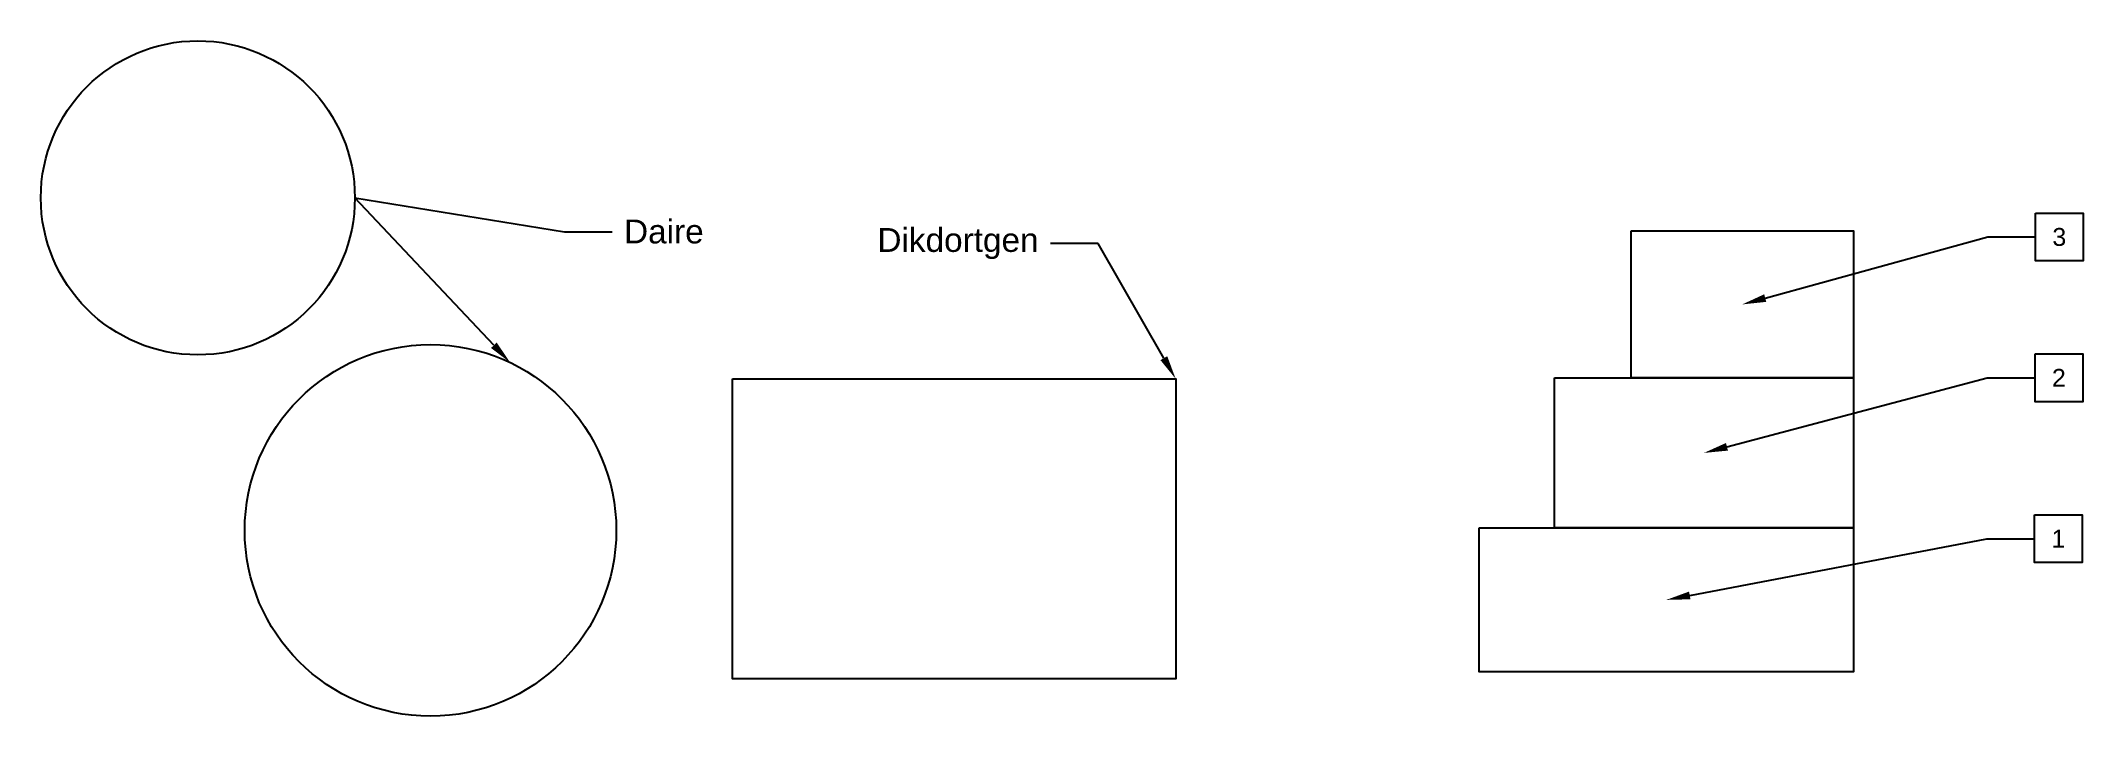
# Model space of a CAD drawing. Header units: millimetres. Extents: x 1176 to 8024, y 867 to 3132.
import ezdxf
from ezdxf import colors
from ezdxf.entities.mleader import LeaderData, LeaderLine
from ezdxf.enums import TextEntityAlignment as Align
from ezdxf.math import Vec2, Vec3

# ---------------------------------------------------------------- set-up
doc = ezdxf.new("R2010")
doc.units = ezdxf.units.MM
doc.styles.get("Standard").update_dxf_attribs({"font": 'arial.ttf'})

# ---------------------------------------------------------------- blocks, each defined once
blk = doc.blocks.new('_TagBox')
at = {"color": 0, "linetype": 'ByBlock', "transparency": 16777216}
blk.add_lwpolyline([(-4, 4), (4, 4), (4, -4), (-4, -4)], close=True, dxfattribs=at)
at = {"color": 0, "transparency": 16777216}
blk.add_attdef('TAGNUMBER', text='', height=3, dxfattribs=at).set_placement((0, -1.5), align=Align.CENTER)

msp = doc.modelspace()

# ---------------------------------------------------------------- linework, layer by layer
for points in [[(6508.3, 2494.3), (7253.7, 2494.3), (7253.7, 2001.4), (6508.3, 2001.4)], [(3494.8, 1998.1), (4981.3, 1998.1), (4981.3, 991.8), (3494.8, 991.8)], [(6251.2, 2001.4), (7253.7, 2001.4), (7253.7, 1498.2), (6251.2, 1498.2)], [(5999.3, 1498.2), (7253.7, 1498.2), (7253.7, 1015.6), (5999.3, 1015.6)]]:
    msp.add_lwpolyline(points, close=True)
for centre, radius in [((1702.3, 2605.1), 526.5), ((2482.4, 1490), 622.9)]:
    msp.add_circle(centre, radius)

# ---------------------------------------------------------------- leaders
ml = msp.add_multileader_mtext('Standard')
ml.set_content('Daire', color=256)
ml.set_leader_properties()
ml.build(insert=Vec2(0, 0))
ml.multileader.update_dxf_attribs({"arrow_head_size": 80, "scale": 20})
ctx = ml.context
ctx.base_point, ctx.scale, ctx.char_height, ctx.arrow_head_size, ctx.landing_gap_size, ctx.plane_origin = Vec3(3091.5, 2491.7), 20, 80, 80, 40, Vec3(2749.8, 2052.6)
notes = []
notes.append((ctx, [(0, (1, 1, 0), (2931.5, 2491.7), (1, 0), 160, [(1, [(2749.8, 2052.6), (2228.8, 2605.1)], 0, [])])]))
ctx.mtext.insert, ctx.mtext.flow_direction = Vec3(3131.5, 2532.4), 5
ml = msp.add_multileader_block('Standard')
ml.set_content('_TagBox', color=256, scale=20)
ml.set_attribute('TAGNUMBER', '3', width=0)
ml.set_leader_properties()
ml.build(insert=Vec2(0, 0))
ml.multileader.update_dxf_attribs({"arrow_head_size": 80, "scale": 20})
ctx = ml.context
ctx.base_point, ctx.scale, ctx.char_height, ctx.arrow_head_size, ctx.landing_gap_size, ctx.plane_origin = Vec3(7864.3, 2474.1), 20, 80, 80, 40, Vec3(6881, 2247.8)
notes.append((ctx, [(0, (1, 1, 0), (7704.3, 2474.1), (1, 0), 160, [(0, [(6881, 2247.8)], 0, [])])]))
ctx.block.insert = Vec3(7944.3, 2474.1)
ml = msp.add_multileader_mtext('Standard')
ml.set_content('Dikdortgen', color=256)
ml.set_leader_properties()
ml.build(insert=Vec2(0, 0))
ml.multileader.update_dxf_attribs({"arrow_head_size": 80, "scale": 20})
ctx = ml.context
ctx.base_point, ctx.scale, ctx.char_height, ctx.arrow_head_size, ctx.landing_gap_size, ctx.plane_origin = Vec3(3957.4, 2452.1), 20, 80, 80, 40, Vec3(4981.3, 1998.1)
ctx.text_align_type = 2
notes.append((ctx, [(0, (1, 1, 0), (4721.5, 2452.1), (-1, 0), 160, [(0, [(4981.3, 1998.1)], 0, [])])]))
ctx.mtext.insert, ctx.mtext.alignment, ctx.mtext.flow_direction = Vec3(4521.5, 2503.9), 3, 5
ml = msp.add_multileader_block('Standard')
ml.set_content('_TagBox', color=256, scale=20)
ml.set_attribute('TAGNUMBER', '2', width=0)
ml.set_leader_properties()
ml.build(insert=Vec2(0, 0))
ml.multileader.update_dxf_attribs({"arrow_head_size": 80, "scale": 20})
ctx = ml.context
ctx.base_point, ctx.scale, ctx.char_height, ctx.arrow_head_size, ctx.landing_gap_size, ctx.plane_origin = Vec3(7862.8, 2001.6), 20, 80, 80, 40, Vec3(6752.5, 1749.8)
notes.append((ctx, [(0, (1, 1, 0), (7702.8, 2001.6), (1, 0), 160, [(0, [(6752.5, 1749.8)], 0, [])])]))
ctx.block.insert = Vec3(7942.8, 2001.6)
ml = msp.add_multileader_block('Standard')
ml.set_content('_TagBox', color=256, scale=20)
ml.set_attribute('TAGNUMBER', '1', width=0)
ml.set_leader_properties()
ml.build(insert=Vec2(0, 0))
ml.multileader.update_dxf_attribs({"arrow_head_size": 80, "scale": 20})
ctx = ml.context
ctx.base_point, ctx.scale, ctx.char_height, ctx.arrow_head_size, ctx.landing_gap_size, ctx.plane_origin = Vec3(7861.2, 1462.1), 20, 80, 80, 40, Vec3(6626.5, 1256.9)
notes.append((ctx, [(0, (1, 1, 0), (7701.2, 1462.1), (1, 0), 160, [(0, [(6626.5, 1256.9)], 0, [])])]))
ctx.block.insert = Vec3(7941.2, 1462.1)
for ctx, leaders in notes:
    for number, flags, end, landing, length, lines in leaders:
        leader = LeaderData()
        leader.index, (leader.has_last_leader_line, leader.has_dogleg_vector, leader.attachment_direction) = number, flags
        leader.last_leader_point, leader.dogleg_vector, leader.dogleg_length = Vec3(end), Vec3(landing), length
        for number, points, colour, breaks in lines:
            line = LeaderLine()
            line.index, line.vertices, line.color, line.breaks = number, Vec3.list(points), colors.encode_raw_color(colour), breaks
            leader.lines.append(line)
        ctx.leaders.append(leader)

doc.saveas('drawing.dxf')
